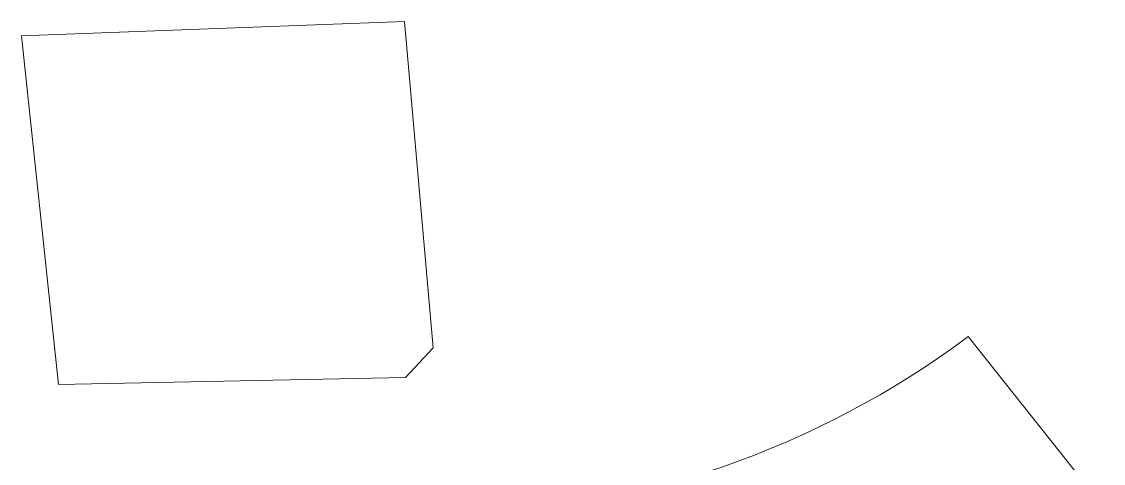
# Model space of a CAD drawing. Extents: x 109296 to 210174, y -14588 to 29909.
# Drawn here: x 119446 to 124143, y -7865 to -5947 of the extents above; entities that cross this region are included whole.
import ezdxf

# ---------------------------------------------------------------- set-up
doc = ezdxf.new("R2010")
doc.units = 0
doc.header["$LTSCALE"] = 1000
doc.header["$MEASUREMENT"] = 0
doc.layers.add('140', color=2, linetype='Continuous', lineweight=5)

msp = doc.modelspace()

# ---------------------------------------------------------------- linework, layer by layer
at = {"layer": '140', "color": 7}
for p, q in [((121108.7, -5946.6), (119445.5, -6007.8)), ((121232.9, -7363.1), (121108.7, -5946.6)), ((119445.5, -6007.8), (119606, -7521.9)), ((124143.3, -8052), (123556.1, -7314.5)), ((121113.1, -7491.6), (121232.9, -7363.1)), ((119606, -7521.9), (121113.1, -7491.6))]:
    msp.add_line(p, q, dxfattribs=at)
msp.add_ellipse((121211.3, -4175.6), major_axis=(-3918, 0.8), ratio=1, start_param=1.591972, end_param=2.212603, dxfattribs=at)

doc.saveas('drawing.dxf')
